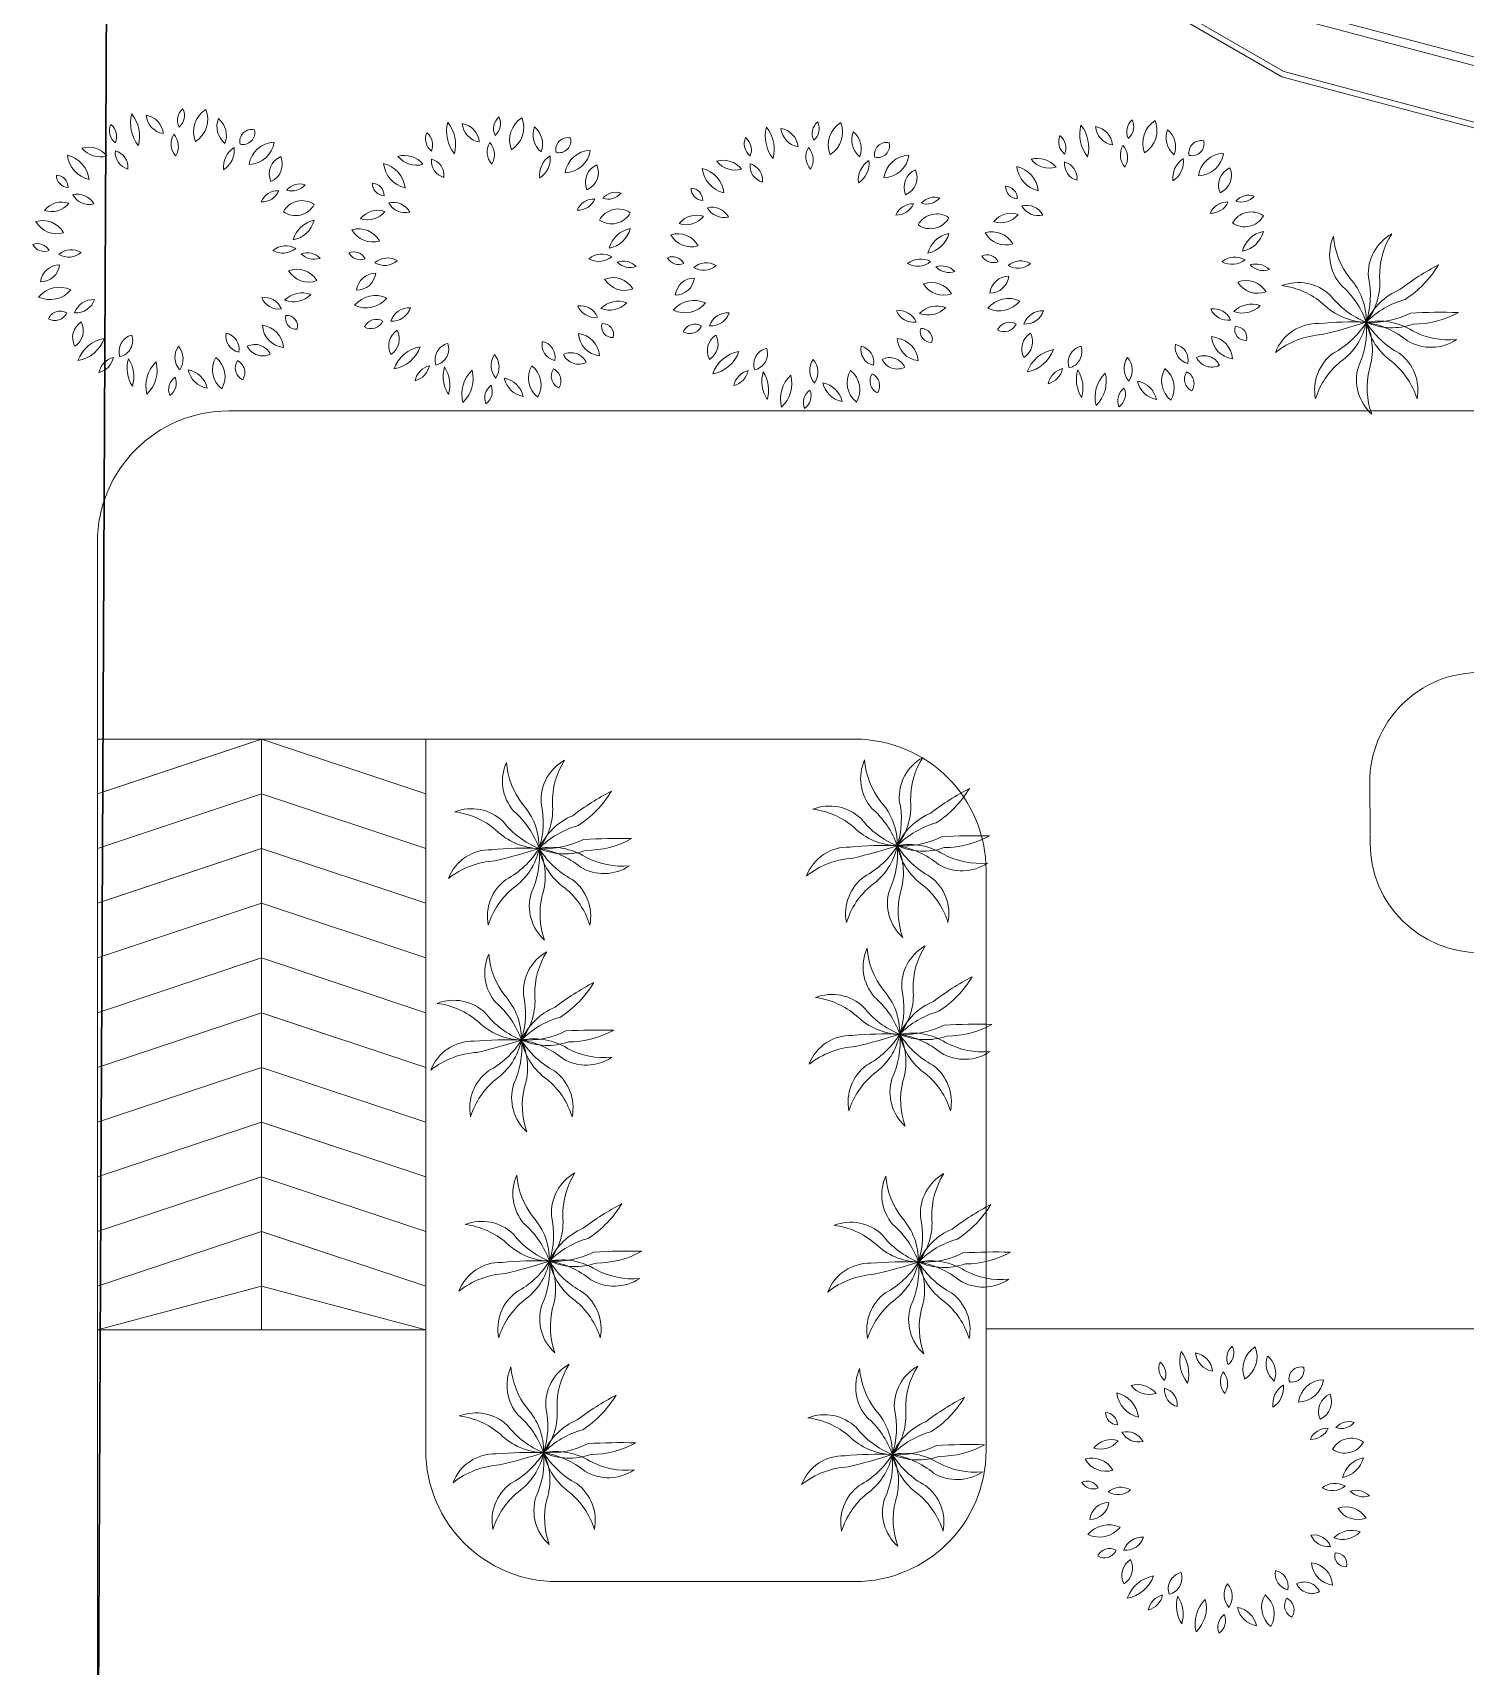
# Model space of a CAD drawing. Header units: millimetres. Extents: x 3079 to 579737, y 1565 to 1161826.
# Drawn here: x 387672 to 413848, y 986760 to 1016624 of the extents above; entities that cross this region are included whole.
import ezdxf

# ---------------------------------------------------------------- set-up
doc = ezdxf.new("R2010")
doc.units = ezdxf.units.MM
for name, color, linetype, lineweight in [('A_ELE1', 250, 'Continuous', 20), ('IG-Area', 250, 'Continuous', 30), ('TWOWHEELER', 250, 'Continuous', 9)]:
    doc.layers.add(name, color=color, linetype=linetype, lineweight=lineweight)
doc.layers.add('TREES', color=72, linetype='Continuous', lineweight=5, transparency=0.05)

msp = doc.modelspace()

# ---------------------------------------------------------------- linework, layer by layer
at = {"layer": 'A_ELE1'}
for p, q in [((414647, 1016008), (410977, 1016983)), ((414609, 1015863), (410919, 1016843)), ((405093, 1009709), (391254, 1009709)), ((388854, 1007309), (388854, 981611)), ((394854, 1003709), (388854, 1003709)), ((391854, 1003709), (388854, 1002709)), ((391854, 1003709), (391854, 992909)), ((391854, 1003709), (394854, 1002709)), ((394854, 1003709), (394854, 990709)), ((394854, 1003709), (402693, 1003709)), ((391854, 1002709), (388854, 1001709)), ((391854, 1002709), (394854, 1001709)), ((391854, 1001709), (388854, 1000709)), ((391854, 1001709), (394854, 1000709)), ((391854, 1000709), (388854, 999709)), ((391854, 1000709), (394854, 999709)), ((391854, 999709), (388854, 998709)), ((391854, 999709), (394854, 998709)), ((391854, 998709), (388854, 997709)), ((391854, 998709), (394854, 997709)), ((391854, 997709), (388854, 996709)), ((391854, 997709), (394854, 996709)), ((391854, 996709), (388854, 995709)), ((391854, 996709), (394854, 995709)), ((391854, 995709), (388854, 994709)), ((391854, 995709), (394854, 994709)), ((391854, 994709), (388854, 993709)), ((391854, 994709), (394854, 993709)), ((391854, 993709), (388854, 992909)), ((391854, 993709), (394854, 992909)), ((394854, 992909), (388854, 992909)), ((402693, 988309), (397254, 988309))]:
    msp.add_line(p, q, dxfattribs=at)
for points in [[(408044, 1018513), (407491, 1017562), (410493, 1015818), (414326, 1014798)], [(408130, 1018463), (407628, 1017598), (410532, 1015911), (414351, 1014895)]]:
    msp.add_lwpolyline(points, dxfattribs=at)
for centre, start, end in [((391254, 1007309), 90, 180), ((402693, 1001309), 0, 90), ((397254, 990709), 180, 270), ((402693, 990709), 270, 0)]:
    msp.add_arc(centre, 2400, start, end, dxfattribs=at)
at = {"layer": 'IG-Area'}
msp.add_line((389068, 1026961), (388854, 981611), dxfattribs=at)
at = {"layer": 'TREES'}
for points in [[(412038, 1011330, 0.132218), (411573, 1012014, -0.290059), (411441, 1012901)], [(412038, 1011330, 0.189994), (411739, 1012135, -0.147093), (411441, 1012901)], [(412038, 1011330, 0.189994), (412282, 1012153, -0.147093), (412504, 1012945)], [(412038, 1011330, 0.132218), (412077, 1012156, -0.290059), (412504, 1012945)], [(412038, 1011330, -0.132218), (412752, 1011749, 0.112756), (413360, 1012380)], [(412038, 1011330, -0.189994), (412653, 1011929, -0.042997), (413360, 1012380)], [(412038, 1011330, -0.132218), (411377, 1011827, 0.290059), (410497, 1012000)], [(412038, 1011330, -0.189994), (411248, 1011666, 0.147093), (410497, 1012000)], [(412038, 1011330, 0.132218), (412849, 1011496, -0.02063), (413724, 1011509)], [(412038, 1011330, 0.189994), (412896, 1011295, 0.126541), (413724, 1011509)], [(412038, 1011330, 0.033158), (411172, 1011307, 0.319903), (410382, 1010780)], [(412038, 1011330, -0.018871), (411233, 1011104, 0.153534), (410382, 1010780)], [(412038, 1011330, -0.132218), (411434, 1010764, 0.290059), (411111, 1009928)], [(412038, 1011330, -0.189994), (411570, 1010610, 0.147093), (411111, 1009928)], [(412038, 1011330, -0.132218), (411895, 1010515, 0.290059), (412138, 1009652)], [(412038, 1011330, -0.189994), (412883, 1011175, 0.147093), (413689, 1011014)], [(412038, 1011330, -0.132218), (412793, 1010990, 0.290059), (413689, 1011014)], [(412038, 1011330, 0.189994), (412507, 1010610, -0.147093), (412966, 1009928)], [(412038, 1011330, 0.132218), (412642, 1010764, -0.290059), (412966, 1009928)], [(412038, 1011330, -0.189994), (412096, 1010473, 0.147093), (412138, 1009652)], [(396925, 1001710, 0.132218), (396459, 1002395, -0.290059), (396327, 1003282)], [(396925, 1001710, 0.189994), (396626, 1002515, -0.147093), (396327, 1003282)], [(396925, 1001710, 0.189994), (397169, 1002534, -0.147093), (397390, 1003326)], [(396925, 1001710, 0.132218), (396963, 1002537, -0.290059), (397390, 1003326)], [(403469, 1001760, 0.132218), (403004, 1002444, -0.290059), (402872, 1003331)], [(403469, 1001760, 0.189994), (403170, 1002565, -0.147093), (402872, 1003331)], [(403469, 1001760, 0.189994), (403713, 1002583, -0.147093), (403934, 1003375)], [(403469, 1001760, 0.132218), (403507, 1002586, -0.290059), (403934, 1003375)], [(396925, 1001710, -0.132218), (397638, 1002129, 0.112756), (398246, 1002760)], [(396925, 1001710, -0.189994), (397539, 1002310, -0.042997), (398246, 1002760)], [(403469, 1001760, -0.132218), (404182, 1002179, 0.112756), (404790, 1002810)], [(403469, 1001760, -0.189994), (404084, 1002359, -0.042997), (404790, 1002810)], [(396925, 1001710, -0.132218), (396263, 1002207, 0.290059), (395383, 1002381)], [(396925, 1001710, -0.189994), (396135, 1002047, 0.147093), (395383, 1002381)], [(403469, 1001760, -0.132218), (402807, 1002257, 0.290059), (401928, 1002430)], [(403469, 1001760, -0.189994), (402679, 1002096, 0.147093), (401928, 1002430)], [(403469, 1001760, 0.132218), (404279, 1001926, -0.02063), (405155, 1001940)], [(403469, 1001760, 0.189994), (404327, 1001726, 0.126541), (405155, 1001940)], [(396925, 1001710, 0.033158), (396058, 1001688, 0.319903), (395268, 1001161)], [(396925, 1001710, -0.018871), (396119, 1001485, 0.153534), (395268, 1001161)], [(396925, 1001710, -0.132218), (396321, 1001145, 0.290059), (395997, 1000309)], [(396925, 1001710, -0.189994), (396457, 1000991, 0.147093), (395997, 1000309)], [(396925, 1001710, -0.132218), (396781, 1000896, 0.290059), (397025, 1000033)], [(396925, 1001710, 0.132218), (397735, 1001876, -0.02063), (398611, 1001890)], [(396925, 1001710, 0.189994), (397783, 1001676, 0.126541), (398611, 1001890)], [(396925, 1001710, -0.189994), (397769, 1001556, 0.147093), (398576, 1001394)], [(396925, 1001710, -0.132218), (397679, 1001371, 0.290059), (398576, 1001394)], [(396925, 1001710, 0.189994), (397393, 1000991, -0.147093), (397852, 1000309)], [(396925, 1001710, 0.132218), (397529, 1001145, -0.290059), (397852, 1000309)], [(396925, 1001710, -0.189994), (396982, 1000854, 0.147093), (397025, 1000033)], [(403469, 1001760, 0.033158), (402603, 1001737, 0.319903), (401812, 1001211)], [(403469, 1001760, -0.018871), (402663, 1001535, 0.153534), (401812, 1001211)], [(403469, 1001760, -0.132218), (402865, 1001195, 0.290059), (402541, 1000358)], [(403469, 1001760, -0.189994), (403001, 1001040, 0.147093), (402541, 1000358)], [(403469, 1001760, -0.132218), (403325, 1000945, 0.290059), (403569, 1000082)], [(403469, 1001760, -0.189994), (404313, 1001605, 0.147093), (405120, 1001444)], [(403469, 1001760, -0.132218), (404223, 1001420, 0.290059), (405120, 1001444)], [(403469, 1001760, 0.189994), (403937, 1001040, -0.147093), (404396, 1000358)], [(403469, 1001760, 0.132218), (404073, 1001195, -0.290059), (404396, 1000358)], [(403469, 1001760, -0.189994), (403527, 1000903, 0.147093), (403569, 1000082)], [(403515, 998315, 0.132218), (403049, 998999, -0.290059), (402917, 999886)], [(403515, 998315, 0.189994), (403216, 999120, -0.147093), (402917, 999886)], [(403515, 998315, 0.189994), (403759, 999138, -0.147093), (403980, 999930)], [(403515, 998315, 0.132218), (403553, 999141, -0.290059), (403980, 999930)], [(396602, 998209, 0.132218), (396136, 998893, -0.290059), (396004, 999780)], [(396602, 998209, 0.189994), (396303, 999014, -0.147093), (396004, 999780)], [(396602, 998209, 0.189994), (396846, 999032, -0.147093), (397067, 999824)], [(396602, 998209, 0.132218), (396640, 999035, -0.290059), (397067, 999824)], [(396602, 998209, -0.132218), (397315, 998628, 0.112756), (397923, 999259)], [(396602, 998209, -0.189994), (397216, 998808, -0.042997), (397923, 999259)], [(403515, 998315, -0.132218), (404228, 998734, 0.112756), (404836, 999365)], [(403515, 998315, -0.189994), (404129, 998914, -0.042997), (404836, 999365)], [(403515, 998315, -0.132218), (402853, 998812, 0.290059), (401973, 998985)], [(403515, 998315, -0.189994), (402725, 998651, 0.147093), (401973, 998985)], [(396602, 998209, -0.132218), (395940, 998706, 0.290059), (395060, 998879)], [(396602, 998209, -0.189994), (395812, 998545, 0.147093), (395060, 998879)], [(396602, 998209, 0.132218), (397412, 998375, -0.02063), (398288, 998388)], [(396602, 998209, 0.189994), (397460, 998175, 0.126541), (398288, 998388)], [(403515, 998315, 0.132218), (404325, 998481, -0.02063), (405200, 998495)], [(403515, 998315, 0.189994), (404372, 998281, 0.126541), (405200, 998495)], [(396602, 998209, 0.033158), (395735, 998186, 0.319903), (394945, 997659)], [(396602, 998209, -0.018871), (395796, 997983, 0.153534), (394945, 997659)], [(396602, 998209, -0.132218), (395998, 997643, 0.290059), (395674, 996807)], [(396602, 998209, -0.189994), (396134, 997489, 0.147093), (395674, 996807)], [(396602, 998209, -0.132218), (396458, 997394, 0.290059), (396701, 996531)], [(396602, 998209, -0.189994), (397446, 998054, 0.147093), (398253, 997893)], [(396602, 998209, -0.132218), (397356, 997869, 0.290059), (398253, 997893)], [(396602, 998209, 0.189994), (397070, 997489, -0.147093), (397529, 996807)], [(396602, 998209, 0.132218), (397206, 997643, -0.290059), (397529, 996807)], [(396602, 998209, -0.189994), (396659, 997352, 0.147093), (396701, 996531)], [(403515, 998315, 0.033158), (402648, 998292, 0.319903), (401858, 997766)], [(403515, 998315, -0.018871), (402709, 998090, 0.153534), (401858, 997766)], [(403515, 998315, -0.132218), (402910, 997750, 0.290059), (402587, 996913)], [(403515, 998315, -0.189994), (403046, 997595, 0.147093), (402587, 996913)], [(403515, 998315, -0.132218), (403371, 997500, 0.290059), (403614, 996637)], [(403515, 998315, -0.189994), (404359, 998160, 0.147093), (405165, 997999)], [(403515, 998315, -0.132218), (404269, 997975, 0.290059), (405165, 997999)], [(403515, 998315, 0.189994), (403983, 997595, -0.147093), (404442, 996913)], [(403515, 998315, 0.132218), (404119, 997750, -0.290059), (404442, 996913)], [(403515, 998315, -0.189994), (403572, 997458, 0.147093), (403614, 996637)], [(397114, 994167, 0.132218), (396649, 994851, -0.290059), (396517, 995738)], [(397114, 994167, 0.189994), (396815, 994972, -0.147093), (396517, 995738)], [(397114, 994167, 0.189994), (397358, 994990, -0.147093), (397580, 995782)], [(397114, 994167, 0.132218), (397153, 994994, -0.290059), (397580, 995782)], [(403856, 994151, 0.132218), (403390, 994835, -0.290059), (403258, 995723)], [(403856, 994151, 0.189994), (403557, 994956, -0.147093), (403258, 995723)], [(403856, 994151, 0.189994), (404100, 994975, -0.147093), (404321, 995767)], [(403856, 994151, 0.132218), (403894, 994978, -0.290059), (404321, 995767)], [(397114, 994167, -0.132218), (397828, 994586, 0.112756), (398436, 995217)], [(397114, 994167, -0.189994), (397729, 994767, -0.042997), (398436, 995217)], [(403856, 994151, -0.132218), (404569, 994570, 0.112756), (405177, 995201)], [(403856, 994151, -0.189994), (404470, 994751, -0.042997), (405177, 995201)], [(397114, 994167, -0.132218), (396453, 994664, 0.290059), (395573, 994838)], [(397114, 994167, -0.189994), (396324, 994504, 0.147093), (395573, 994838)], [(403856, 994151, -0.132218), (403194, 994648, 0.290059), (402314, 994822)], [(403856, 994151, -0.189994), (403066, 994488, 0.147093), (402314, 994822)], [(397114, 994167, 0.033158), (396248, 994144, 0.319903), (395458, 993618)], [(397114, 994167, -0.018871), (396309, 993942, 0.153534), (395458, 993618)], [(397114, 994167, -0.132218), (396510, 993602, 0.290059), (396187, 992765)], [(397114, 994167, -0.189994), (396646, 993448, 0.147093), (396187, 992765)], [(397114, 994167, -0.132218), (396971, 993352, 0.290059), (397214, 992489)], [(397114, 994167, 0.132218), (397925, 994333, -0.02063), (398800, 994347)], [(397114, 994167, 0.189994), (397972, 994133, 0.126541), (398800, 994347)], [(397114, 994167, -0.189994), (397959, 994012, 0.147093), (398765, 993851)], [(397114, 994167, -0.132218), (397869, 993828, 0.290059), (398765, 993851)], [(397114, 994167, 0.189994), (397582, 993448, -0.147093), (398042, 992765)], [(397114, 994167, 0.132218), (397718, 993602, -0.290059), (398042, 992765)], [(397114, 994167, -0.189994), (397172, 993311, 0.147093), (397214, 992489)], [(403856, 994151, 0.132218), (404666, 994317, -0.02063), (405541, 994331)], [(403856, 994151, 0.189994), (404713, 994117, 0.126541), (405541, 994331)], [(403856, 994151, -0.189994), (404700, 993997, 0.147093), (405506, 993835)], [(403856, 994151, 0.033158), (402989, 994128, 0.319903), (402199, 993602)], [(403856, 994151, -0.018871), (403050, 993926, 0.153534), (402199, 993602)], [(403856, 994151, -0.132218), (403251, 993586, 0.290059), (402928, 992750)], [(403856, 994151, -0.189994), (403387, 993432, 0.147093), (402928, 992750)], [(403856, 994151, -0.132218), (403712, 993337, 0.290059), (403955, 992473)], [(403856, 994151, -0.132218), (404610, 993812, 0.290059), (405506, 993835)], [(403856, 994151, 0.189994), (404324, 993432, -0.147093), (404783, 992750)], [(403856, 994151, 0.132218), (404460, 993586, -0.290059), (404783, 992750)], [(403856, 994151, -0.189994), (403913, 993295, 0.147093), (403955, 992473)], [(397008, 990666, 0.132218), (396543, 991350, -0.290059), (396411, 992237)], [(397008, 990666, 0.189994), (396710, 991471, -0.147093), (396411, 992237)], [(397008, 990666, 0.189994), (397253, 991489, -0.147093), (397474, 992281)], [(397008, 990666, 0.132218), (397047, 991492, -0.290059), (397474, 992281)], [(403379, 990632, 0.132218), (402913, 991316, -0.290059), (402781, 992203)], [(403379, 990632, 0.189994), (403080, 991437, -0.147093), (402781, 992203)], [(403379, 990632, 0.189994), (403623, 991455, -0.147093), (403844, 992247)], [(403379, 990632, 0.132218), (403417, 991459, -0.290059), (403844, 992247)], [(397008, 990666, -0.132218), (397722, 991085, 0.112756), (398330, 991716)], [(397008, 990666, -0.189994), (397623, 991265, -0.042997), (398330, 991716)], [(403379, 990632, -0.132218), (404092, 991051, 0.112756), (404700, 991682)], [(403379, 990632, -0.189994), (403993, 991232, -0.042997), (404700, 991682)], [(397008, 990666, -0.132218), (396347, 991163, 0.290059), (395467, 991337)], [(397008, 990666, -0.189994), (396218, 991002, 0.147093), (395467, 991337)], [(403379, 990632, -0.132218), (402717, 991129, 0.290059), (401837, 991303)], [(403379, 990632, -0.189994), (402589, 990969, 0.147093), (401837, 991303)], [(397008, 990666, 0.033158), (396142, 990643, 0.319903), (395352, 990117)], [(397008, 990666, -0.018871), (396203, 990441, 0.153534), (395352, 990117)], [(397008, 990666, -0.132218), (396404, 990101, 0.290059), (396081, 989264)], [(397008, 990666, -0.189994), (396540, 989946, 0.147093), (396081, 989264)], [(397008, 990666, -0.132218), (396865, 989851, 0.290059), (397108, 988988)], [(397008, 990666, 0.132218), (397819, 990832, -0.02063), (398694, 990846)], [(397008, 990666, 0.189994), (397866, 990632, 0.126541), (398694, 990846)], [(397008, 990666, -0.189994), (397853, 990511, 0.147093), (398659, 990350)], [(397008, 990666, -0.132218), (397763, 990326, 0.290059), (398659, 990350)], [(397008, 990666, 0.189994), (397477, 989946, -0.147093), (397936, 989264)], [(397008, 990666, 0.132218), (397612, 990101, -0.290059), (397936, 989264)], [(397008, 990666, -0.189994), (397066, 989809, 0.147093), (397108, 988988)], [(403379, 990632, 0.033158), (402512, 990609, 0.319903), (401722, 990083)], [(403379, 990632, -0.018871), (402573, 990407, 0.153534), (401722, 990083)], [(403379, 990632, -0.132218), (402775, 990067, 0.290059), (402451, 989230)], [(403379, 990632, -0.189994), (402910, 989913, 0.147093), (402451, 989230)], [(403379, 990632, -0.132218), (403235, 989817, 0.290059), (403478, 988954)], [(403379, 990632, 0.132218), (404189, 990798, -0.02063), (405065, 990812)], [(403379, 990632, 0.189994), (404236, 990598, 0.126541), (405065, 990812)], [(403379, 990632, -0.189994), (404223, 990477, 0.147093), (405030, 990316)], [(403379, 990632, -0.132218), (404133, 990292, 0.290059), (405030, 990316)], [(403379, 990632, 0.189994), (403847, 989913, -0.147093), (404306, 989230)], [(403379, 990632, 0.132218), (403983, 990067, -0.290059), (404306, 989230)], [(403379, 990632, -0.189994), (403436, 989776, 0.147093), (403478, 988954)]]:
    msp.add_lwpolyline(points, format="xyb", dxfattribs=at)
for centre, radius, start, end in [((390118, 1014970), 658, 165.2071, 218.3217), ((388966, 1014730), 658, 345.2071, 38.3217), ((389684, 1014743), 376, 5.3196, 80.419), ((390120, 1015149), 376, 185.3196, 260.419), ((390595, 1015020), 278, 129.7475, 206.0709), ((390168, 1015112), 278, 309.7475, 26.0709), ((391094, 1014813), 483, 122.117, 201.7275), ((390389, 1015043), 483, 302.117, 21.7275), ((396370, 1014869), 278, 129.7475, 206.0709), ((395943, 1014960), 278, 309.7475, 26.0709), ((396869, 1014661), 483, 122.117, 201.7275), ((396163, 1014892), 483, 302.117, 21.7275), ((389361, 1014833), 286, 156.7754, 231.288), ((388920, 1014723), 286, 336.7754, 51.288), ((391443, 1014910), 405, 159.117, 230.3606), ((390807, 1014742), 405, 339.117, 50.3606), ((391674, 1014637), 219, 76.5419, 193.4774), ((391512, 1014799), 219, 256.5419, 13.4774), ((395136, 1014682), 286, 156.7754, 231.288), ((394694, 1014571), 286, 336.7754, 51.288), ((395893, 1014818), 658, 165.2071, 218.3217), ((394741, 1014578), 658, 345.2071, 38.3217), ((395458, 1014592), 376, 5.3196, 80.419), ((395895, 1014997), 376, 185.3196, 260.419), ((397218, 1014758), 405, 159.117, 230.3606), ((396582, 1014591), 405, 339.117, 50.3606), ((401716, 1014730), 658, 165.2071, 218.3217), ((400564, 1014490), 658, 345.2071, 38.3217), ((401282, 1014503), 376, 5.3196, 80.419), ((401719, 1014908), 376, 185.3196, 260.419), ((402193, 1014780), 278, 129.7475, 206.0709), ((401766, 1014871), 278, 309.7475, 26.0709), ((402692, 1014572), 483, 122.117, 201.7275), ((401987, 1014803), 483, 302.117, 21.7275), ((403041, 1014669), 405, 159.117, 230.3606), ((402405, 1014502), 405, 339.117, 50.3606), ((407462, 1014765), 658, 165.2071, 218.3217), ((406310, 1014525), 658, 345.2071, 38.3217), ((407027, 1014538), 376, 5.3196, 80.419), ((407464, 1014943), 376, 185.3196, 260.419), ((407939, 1014815), 278, 129.7475, 206.0709), ((407512, 1014906), 278, 309.7475, 26.0709), ((408438, 1014608), 483, 122.117, 201.7275), ((407732, 1014838), 483, 302.117, 21.7275), ((408787, 1014704), 405, 159.117, 230.3606), ((408151, 1014537), 405, 339.117, 50.3606), ((388691, 1014101), 430, 38.6962, 106.2415), ((388907, 1014783), 430, 218.6962, 286.2415), ((390536, 1014592), 335, 148.7877, 221.5977), ((389999, 1014544), 335, 328.7877, 41.5977), ((391584, 1014168), 426, 122.8873, 186.7253), ((390930, 1014476), 426, 302.8873, 6.7253), ((391615, 1014688), 474, 271.6328, 352.0268), ((392098, 1014148), 474, 91.6328, 172.0268), ((396311, 1014441), 335, 148.7877, 221.5977), ((395774, 1014392), 335, 328.7877, 41.5977), ((397448, 1014486), 219, 76.5419, 193.4774), ((397286, 1014647), 219, 256.5419, 13.4774), ((400959, 1014593), 286, 156.7754, 231.288), ((400518, 1014482), 286, 336.7754, 51.288), ((402134, 1014352), 335, 148.7877, 221.5977), ((401597, 1014303), 335, 328.7877, 41.5977), ((403272, 1014397), 219, 76.5419, 193.4774), ((403110, 1014559), 219, 256.5419, 13.4774), ((406705, 1014628), 286, 156.7754, 231.288), ((406263, 1014518), 286, 336.7754, 51.288), ((407880, 1014387), 335, 148.7877, 221.5977), ((407343, 1014338), 335, 328.7877, 41.5977), ((409017, 1014432), 219, 76.5419, 193.4774), ((408855, 1014594), 219, 256.5419, 13.4774), ((388190, 1013879), 516, 6.5487, 76.8911), ((388820, 1014441), 516, 186.5487, 256.8911), ((389493, 1014432), 312, 173.65, 254.6514), ((389100, 1014165), 312, 353.65, 74.6514), ((392342, 1014040), 347, 113.4753, 203.456), ((391886, 1014220), 347, 293.4753, 23.456), ((393965, 1013728), 516, 6.5487, 76.8911), ((394595, 1014290), 516, 186.5487, 256.8911), ((394466, 1013950), 430, 38.6962, 106.2415), ((394681, 1014631), 430, 218.6962, 286.2415), ((395268, 1014280), 312, 173.65, 254.6514), ((394875, 1014013), 312, 353.65, 74.6514), ((397359, 1014017), 426, 122.8873, 186.7253), ((396704, 1014325), 426, 302.8873, 6.7253), ((397390, 1014536), 474, 271.6328, 352.0268), ((397872, 1013997), 474, 91.6328, 172.0268), ((398117, 1013889), 347, 113.4753, 203.456), ((397661, 1014069), 347, 293.4753, 23.456), ((400289, 1013861), 430, 38.6962, 106.2415), ((400505, 1014542), 430, 218.6962, 286.2415), ((401091, 1014191), 312, 173.65, 254.6514), ((400698, 1013924), 312, 353.65, 74.6514), ((403182, 1013928), 426, 122.8873, 186.7253), ((402528, 1014236), 426, 302.8873, 6.7253), ((403213, 1014447), 474, 271.6328, 352.0268), ((403696, 1013908), 474, 91.6328, 172.0268), ((405534, 1013674), 516, 6.5487, 76.8911), ((406164, 1014236), 516, 186.5487, 256.8911), ((406035, 1013896), 430, 38.6962, 106.2415), ((406250, 1014578), 430, 218.6962, 286.2415), ((406837, 1014226), 312, 173.65, 254.6514), ((406443, 1013960), 312, 353.65, 74.6514), ((408928, 1013963), 426, 122.8873, 186.7253), ((408273, 1014271), 426, 302.8873, 6.7253), ((408959, 1014482), 474, 271.6328, 352.0268), ((409441, 1013943), 474, 91.6328, 172.0268), ((388094, 1013797), 225, 359.2557, 87.6287), ((388329, 1014019), 225, 179.2557, 267.6287), ((399788, 1013639), 516, 6.5487, 76.8911), ((400418, 1014201), 516, 186.5487, 256.8911), ((403940, 1013800), 347, 113.4753, 203.456), ((403484, 1013980), 347, 293.4753, 23.456), ((409686, 1013835), 347, 113.4753, 203.456), ((409230, 1014015), 347, 293.4753, 23.456), ((388486, 1013329), 344, 28.8072, 103.9199), ((388704, 1013828), 344, 208.8072, 283.9199), ((392152, 1013402), 333, 87.1724, 157.2365), ((391861, 1013863), 333, 267.1724, 337.2365), ((392551, 1013547), 311, 71.8192, 140.0818), ((392409, 1014042), 311, 251.8192, 320.0818), ((393869, 1013646), 225, 359.2557, 87.6287), ((394103, 1013868), 225, 179.2557, 267.6287), ((397636, 1013712), 333, 267.1724, 337.2365), ((397926, 1013250), 333, 87.1724, 157.2365), ((398325, 1013395), 311, 71.8192, 140.0818), ((398184, 1013891), 311, 251.8192, 320.0818), ((399927, 1013779), 225, 179.2557, 267.6287), ((399692, 1013557), 225, 359.2557, 87.6287), ((404149, 1013306), 311, 71.8192, 140.0818), ((404007, 1013802), 311, 251.8192, 320.0818), ((405438, 1013592), 225, 359.2557, 87.6287), ((405672, 1013814), 225, 179.2557, 267.6287), ((409894, 1013342), 311, 71.8192, 140.0818), ((409753, 1013837), 311, 251.8192, 320.0818), ((388203, 1013126), 402, 71.3712, 141.7535), ((388016, 1013755), 402, 251.3712, 321.7535), ((392593, 1013165), 388, 54.9745, 151.3792), ((392475, 1013668), 388, 234.9745, 331.3792), ((393978, 1012975), 402, 71.3712, 141.7535), ((393791, 1013604), 402, 251.3712, 321.7535), ((394261, 1013178), 344, 28.8072, 103.9199), ((394479, 1013677), 344, 208.8072, 283.9199), ((398368, 1013013), 388, 54.9745, 151.3792), ((398250, 1013517), 388, 234.9745, 331.3792), ((399801, 1012886), 402, 71.3712, 141.7535), ((400084, 1013089), 344, 28.8072, 103.9199), ((400302, 1013588), 344, 208.8072, 283.9199), ((403750, 1013161), 333, 87.1724, 157.2365), ((403459, 1013623), 333, 267.1724, 337.2365), ((404191, 1012924), 388, 54.9745, 151.3792), ((405547, 1012921), 402, 71.3712, 141.7535), ((405360, 1013550), 402, 251.3712, 321.7535), ((405829, 1013124), 344, 28.8072, 103.9199), ((406048, 1013623), 344, 208.8072, 283.9199), ((409495, 1013196), 333, 87.1724, 157.2365), ((409205, 1013658), 333, 267.1724, 337.2365), ((409936, 1012959), 388, 54.9745, 151.3792), ((409819, 1013463), 388, 234.9745, 331.3792), ((387857, 1012755), 434, 29.1952, 106.7189), ((388111, 1013382), 434, 209.1952, 286.7189), ((392339, 1013318), 492, 280.8762, 345.4479), ((392909, 1012711), 492, 100.8762, 165.4479), ((393631, 1012604), 434, 29.1952, 106.7189), ((393885, 1013231), 434, 209.1952, 286.7189), ((398114, 1013167), 492, 280.8762, 345.4479), ((398683, 1012560), 492, 100.8762, 165.4479), ((399614, 1013515), 402, 251.3712, 321.7535), ((404073, 1013428), 388, 234.9745, 331.3792), ((405200, 1012550), 434, 29.1952, 106.7189), ((409683, 1013113), 492, 280.8762, 345.4479), ((410252, 1012506), 492, 100.8762, 165.4479), ((387762, 1012530), 238, 28.1981, 112.1918), ((387882, 1012863), 238, 208.1981, 292.1918), ((392296, 1012354), 373, 60.5095, 129.292), ((392244, 1012967), 373, 240.5095, 309.292), ((399455, 1012515), 434, 29.1952, 106.7189), ((399709, 1013142), 434, 209.1952, 286.7189), ((403937, 1013078), 492, 280.8762, 345.4479), ((404507, 1012471), 492, 100.8762, 165.4479), ((405454, 1013177), 434, 209.1952, 286.7189), ((388380, 1012310), 347, 58.8748, 131.2135), ((388331, 1012868), 347, 238.8748, 311.2135), ((392683, 1012265), 336, 44.2577, 108.5927), ((392816, 1012817), 336, 224.2577, 288.5927), ((393536, 1012379), 238, 28.1981, 112.1918), ((393656, 1012712), 238, 208.1981, 292.1918), ((394155, 1012159), 347, 58.8748, 131.2135), ((394105, 1012716), 347, 238.8748, 311.2135), ((398071, 1012203), 373, 60.5095, 129.292), ((398018, 1012816), 373, 240.5095, 309.292), ((398458, 1012113), 336, 44.2577, 108.5927), ((398591, 1012666), 336, 224.2577, 288.5927), ((399360, 1012290), 238, 28.1981, 112.1918), ((399480, 1012623), 238, 208.1981, 292.1918), ((399978, 1012070), 347, 58.8748, 131.2135), ((403894, 1012114), 373, 60.5095, 129.292), ((403842, 1012727), 373, 240.5095, 309.292), ((405105, 1012325), 238, 28.1981, 112.1918), ((405225, 1012658), 238, 208.1981, 292.1918), ((405723, 1012105), 347, 58.8748, 131.2135), ((405674, 1012663), 347, 238.8748, 311.2135), ((409640, 1012149), 373, 60.5095, 129.292), ((409587, 1012762), 373, 240.5095, 309.292), ((410027, 1012059), 336, 44.2577, 108.5927), ((388165, 1012028), 352, 90.2529, 173.5221), ((387814, 1012419), 352, 270.2529, 353.5221), ((392498, 1011872), 426, 30.9482, 110.5784), ((392714, 1012490), 426, 210.9482, 290.5784), ((393940, 1011876), 352, 90.2529, 173.5221), ((393589, 1012267), 352, 270.2529, 353.5221), ((398273, 1011720), 426, 30.9482, 110.5784), ((398488, 1012339), 426, 210.9482, 290.5784), ((399763, 1011787), 352, 90.2529, 173.5221), ((399412, 1012178), 352, 270.2529, 353.5221), ((399929, 1012627), 347, 238.8748, 311.2135), ((404281, 1012024), 336, 44.2577, 108.5927), ((404415, 1012577), 336, 224.2577, 288.5927), ((405509, 1011822), 352, 90.2529, 173.5221), ((405158, 1012213), 352, 270.2529, 353.5221), ((409842, 1011667), 426, 30.9482, 110.5784), ((410160, 1012612), 336, 224.2577, 288.5927), ((388158, 1011480), 490, 64.7353, 140.5781), ((387989, 1012234), 490, 244.7353, 320.5781), ((392599, 1011416), 452, 69.7201, 135.6489), ((392433, 1012155), 452, 249.7201, 315.6489), ((393933, 1011329), 490, 64.7353, 140.5781), ((404096, 1011632), 426, 30.9482, 110.5784), ((404312, 1012250), 426, 210.9482, 290.5784), ((410057, 1012285), 426, 210.9482, 290.5784), ((388176, 1011297), 238, 59.9815, 155.6676), ((388079, 1011601), 238, 239.9815, 335.6676), ((388774, 1011390), 354, 86.0282, 161.3698), ((388464, 1011856), 354, 266.0282, 341.3698), ((391905, 1011446), 337, 22.5723, 98.3335), ((392167, 1011909), 337, 202.5723, 278.3335), ((393763, 1012083), 490, 244.7353, 320.5781), ((394549, 1011239), 354, 86.0282, 161.3698), ((394238, 1011705), 354, 266.0282, 341.3698), ((397680, 1011295), 337, 22.5723, 98.3335), ((397942, 1011757), 337, 202.5723, 278.3335), ((398374, 1011264), 452, 69.7201, 135.6489), ((398207, 1012004), 452, 249.7201, 315.6489), ((399756, 1011240), 490, 64.7353, 140.5781), ((399587, 1011994), 490, 244.7353, 320.5781), ((400372, 1011150), 354, 86.0282, 161.3698), ((400062, 1011616), 354, 266.0282, 341.3698), ((403503, 1011206), 337, 22.5723, 98.3335), ((403765, 1011668), 337, 202.5723, 278.3335), ((404197, 1011175), 452, 69.7201, 135.6489), ((404031, 1011915), 452, 249.7201, 315.6489), ((405502, 1011275), 490, 64.7353, 140.5781), ((405332, 1012029), 490, 244.7353, 320.5781), ((406118, 1011185), 354, 86.0282, 161.3698), ((405807, 1011651), 354, 266.0282, 341.3698), ((409249, 1011241), 337, 22.5723, 98.3335), ((409511, 1011703), 337, 202.5723, 278.3335), ((409943, 1011210), 452, 69.7201, 135.6489), ((409776, 1011950), 452, 249.7201, 315.6489), ((388743, 1011048), 342, 122.5817, 207.18), ((388255, 1011180), 342, 302.5817, 27.18), ((392304, 1011301), 436, 183.3189, 263.1904), ((391817, 1010842), 436, 3.3189, 83.1904), ((392489, 1011400), 197, 163.4933, 274.4697), ((392315, 1011259), 197, 343.4933, 94.4697), ((393951, 1011146), 238, 59.9815, 155.6676), ((393853, 1011450), 238, 239.9815, 335.6676), ((398263, 1011248), 197, 163.4933, 274.4697), ((398090, 1011108), 197, 343.4933, 94.4697), ((399774, 1011057), 238, 59.9815, 155.6676), ((399677, 1011361), 238, 239.9815, 335.6676), ((404087, 1011159), 197, 163.4933, 274.4697), ((403913, 1011019), 197, 343.4933, 94.4697), ((405520, 1011092), 238, 59.9815, 155.6676), ((405422, 1011396), 238, 239.9815, 335.6676), ((409832, 1011194), 197, 163.4933, 274.4697), ((409659, 1011054), 197, 343.4933, 94.4697), ((389091, 1010418), 628, 100.3005, 160.4476), ((388387, 1011246), 628, 280.3005, 340.4476), ((389556, 1010799), 306, 103.8914, 198.9039), ((389193, 1010997), 306, 283.8914, 18.9039), ((390625, 1010691), 354, 145.5248, 220.8327), ((390066, 1010660), 354, 325.5248, 40.8327), ((391500, 1011074), 297, 168.8066, 257.6391), ((391145, 1010841), 297, 348.8066, 77.6391), ((391732, 1010614), 310, 25.4537, 116.6852), ((391873, 1011025), 310, 205.4537, 296.6852), ((394518, 1010896), 342, 122.5817, 207.18), ((394030, 1011028), 342, 302.5817, 27.18), ((395330, 1010647), 306, 103.8914, 198.9039), ((394968, 1010845), 306, 283.8914, 18.9039), ((397275, 1010922), 297, 168.8066, 257.6391), ((396920, 1010690), 297, 348.8066, 77.6391), ((398078, 1011149), 436, 183.3189, 263.1904), ((397591, 1010691), 436, 3.3189, 83.1904), ((400341, 1010807), 342, 122.5817, 207.18), ((399853, 1010939), 342, 302.5817, 27.18), ((403098, 1010834), 297, 168.8066, 257.6391), ((402743, 1010601), 297, 348.8066, 77.6391), ((403902, 1011061), 436, 183.3189, 263.1904), ((403415, 1010602), 436, 3.3189, 83.1904), ((406087, 1010842), 342, 122.5817, 207.18), ((405599, 1010974), 342, 302.5817, 27.18), ((406899, 1010594), 306, 103.8914, 198.9039), ((406537, 1010791), 306, 283.8914, 18.9039), ((408844, 1010869), 297, 168.8066, 257.6391), ((408489, 1010636), 297, 348.8066, 77.6391), ((409647, 1011096), 436, 183.3189, 263.1904), ((409160, 1010637), 436, 3.3189, 83.1904), ((389234, 1010340), 358, 104.1004, 168.465), ((388796, 1010759), 358, 284.1004, 348.465), ((390007, 1010490), 610, 163.4642, 212.7906), ((388910, 1010334), 610, 343.4642, 32.7906), ((390346, 1010166), 607, 133.8117, 194.3077), ((389338, 1010454), 607, 313.8117, 14.3077), ((391401, 1010462), 445, 149.4737, 231.7586), ((390742, 1010338), 445, 329.4737, 51.7586), ((391614, 1010496), 241, 146.8151, 244.0193), ((391307, 1010412), 241, 326.8151, 64.0193), ((394866, 1010266), 628, 100.3005, 160.4476), ((394161, 1011094), 628, 280.3005, 340.4476), ((396400, 1010540), 354, 145.5248, 220.8327), ((395840, 1010509), 354, 325.5248, 40.8327), ((397507, 1010463), 310, 25.4537, 116.6852), ((397648, 1010874), 310, 205.4537, 296.6852), ((400689, 1010177), 628, 100.3005, 160.4476), ((399985, 1011006), 628, 280.3005, 340.4476), ((401154, 1010559), 306, 103.8914, 198.9039), ((400791, 1010756), 306, 283.8914, 18.9039), ((402224, 1010451), 354, 145.5248, 220.8327), ((401664, 1010420), 354, 325.5248, 40.8327), ((403330, 1010374), 310, 25.4537, 116.6852), ((403471, 1010785), 310, 205.4537, 296.6852), ((406435, 1010212), 628, 100.3005, 160.4476), ((405730, 1011041), 628, 280.3005, 340.4476), ((407969, 1010486), 354, 145.5248, 220.8327), ((407409, 1010455), 354, 325.5248, 40.8327), ((409076, 1010409), 310, 25.4537, 116.6852), ((409217, 1010820), 310, 205.4537, 296.6852), ((390436, 1010100), 280, 125.4093, 202.7101), ((390016, 1010220), 280, 305.4093, 22.7101), ((390939, 1010553), 436, 192.306, 259.6849), ((390436, 1010031), 436, 12.306, 79.6849), ((395009, 1010189), 358, 104.1004, 168.465), ((394570, 1010608), 358, 284.1004, 348.465), ((395782, 1010339), 610, 163.4642, 212.7906), ((394684, 1010182), 610, 343.4642, 32.7906), ((396121, 1010015), 607, 133.8117, 194.3077), ((395113, 1010302), 607, 313.8117, 14.3077), ((396714, 1010401), 436, 192.306, 259.6849), ((396210, 1009880), 436, 12.306, 79.6849), ((397175, 1010310), 445, 149.4737, 231.7586), ((396516, 1010187), 445, 329.4737, 51.7586), ((397389, 1010345), 241, 146.8151, 244.0193), ((397082, 1010260), 241, 326.8151, 64.0193), ((400832, 1010100), 358, 104.1004, 168.465), ((400394, 1010519), 358, 284.1004, 348.465), ((401605, 1010250), 610, 163.4642, 212.7906), ((400508, 1010093), 610, 343.4642, 32.7906), ((401944, 1009926), 607, 133.8117, 194.3077), ((400936, 1010214), 607, 313.8117, 14.3077), ((402999, 1010221), 445, 149.4737, 231.7586), ((402340, 1010098), 445, 329.4737, 51.7586), ((403212, 1010256), 241, 146.8151, 244.0193), ((402906, 1010171), 241, 326.8151, 64.0193), ((406578, 1010135), 358, 104.1004, 168.465), ((406139, 1010554), 358, 284.1004, 348.465), ((407351, 1010285), 610, 163.4642, 212.7906), ((406253, 1010128), 610, 343.4642, 32.7906), ((407690, 1009961), 607, 133.8117, 194.3077), ((406682, 1010249), 607, 313.8117, 14.3077), ((408744, 1010256), 445, 149.4737, 231.7586), ((408085, 1010133), 445, 329.4737, 51.7586), ((408958, 1010291), 241, 146.8151, 244.0193), ((408651, 1010206), 241, 326.8151, 64.0193), ((396210, 1009949), 280, 125.4093, 202.7101), ((395790, 1010069), 280, 305.4093, 22.7101), ((402034, 1009860), 280, 125.4093, 202.7101), ((401614, 1009980), 280, 305.4093, 22.7101), ((402537, 1010313), 436, 192.306, 259.6849), ((402034, 1009791), 436, 12.306, 79.6849), ((407779, 1009895), 280, 125.4093, 202.7101), ((407359, 1010015), 280, 305.4093, 22.7101), ((408283, 1010348), 436, 192.306, 259.6849), ((407779, 1009826), 436, 12.306, 79.6849), ((409290, 992347), 658, 165.2071, 218.3217), ((408138, 992107), 658, 345.2071, 38.3217), ((408855, 992120), 376, 5.3196, 80.419), ((409292, 992526), 376, 185.3196, 260.419), ((409767, 992397), 278, 129.7475, 206.0709), ((409340, 992489), 278, 309.7475, 26.0709), ((410266, 992190), 483, 122.117, 201.7275), ((409560, 992420), 483, 302.117, 21.7275), ((410615, 992287), 405, 159.117, 230.3606), ((409979, 992120), 405, 339.117, 50.3606), ((408533, 992210), 286, 156.7754, 231.288), ((408092, 992100), 286, 336.7754, 51.288), ((409708, 991970), 335, 148.7877, 221.5977), ((409171, 991921), 335, 328.7877, 41.5977), ((410845, 992014), 219, 76.5419, 193.4774), ((410683, 992176), 219, 256.5419, 13.4774), ((407863, 991479), 430, 38.6962, 106.2415), ((408078, 992160), 430, 218.6962, 286.2415), ((408665, 991809), 312, 173.65, 254.6514), ((408272, 991542), 312, 353.65, 74.6514), ((410756, 991545), 426, 122.8873, 186.7253), ((410101, 991853), 426, 302.8873, 6.7253), ((410787, 992065), 474, 271.6328, 352.0268), ((411270, 991526), 474, 91.6328, 172.0268), ((407362, 991257), 516, 6.5487, 76.8911), ((407992, 991818), 516, 186.5487, 256.8911), ((411514, 991418), 347, 113.4753, 203.456), ((411058, 991598), 347, 293.4753, 23.456), ((407266, 991175), 225, 359.2557, 87.6287), ((407500, 991397), 225, 179.2557, 267.6287), ((411722, 990924), 311, 71.8192, 140.0818), ((411581, 991419), 311, 251.8192, 320.0818), ((407375, 990503), 402, 71.3712, 141.7535), ((407188, 991132), 402, 251.3712, 321.7535), ((407658, 990706), 344, 28.8072, 103.9199), ((407876, 991205), 344, 208.8072, 283.9199), ((411033, 991241), 333, 267.1724, 337.2365), ((411324, 990779), 333, 87.1724, 157.2365), ((411765, 990542), 388, 54.9745, 151.3792), ((411647, 991046), 388, 234.9745, 331.3792), ((407028, 990132), 434, 29.1952, 106.7189), ((407282, 990760), 434, 209.1952, 286.7189), ((411511, 990696), 492, 280.8762, 345.4479), ((412080, 990088), 492, 100.8762, 165.4479), ((406933, 989908), 238, 28.1981, 112.1918), ((407053, 990241), 238, 208.1981, 292.1918), ((407552, 989687), 347, 58.8748, 131.2135), ((407502, 990245), 347, 238.8748, 311.2135), ((411468, 989732), 373, 60.5095, 129.292), ((411416, 990345), 373, 240.5095, 309.292), ((407337, 989405), 352, 90.2529, 173.5221), ((406986, 989796), 352, 270.2529, 353.5221), ((411855, 989642), 336, 44.2577, 108.5927), ((411988, 990195), 336, 224.2577, 288.5927), ((411670, 989249), 426, 30.9482, 110.5784), ((411886, 989868), 426, 210.9482, 290.5784), ((407330, 988858), 490, 64.7353, 140.5781), ((407161, 989612), 490, 244.7353, 320.5781), ((407946, 988768), 354, 86.0282, 161.3698), ((407635, 989234), 354, 266.0282, 341.3698), ((411077, 988824), 337, 22.5723, 98.3335), ((411339, 989286), 337, 202.5723, 278.3335), ((411771, 988793), 452, 69.7201, 135.6489), ((411604, 989532), 452, 249.7201, 315.6489), ((407348, 988675), 238, 59.9815, 155.6676), ((407250, 988979), 238, 239.9815, 335.6676), ((411660, 988777), 197, 163.4933, 274.4697), ((411487, 988637), 197, 343.4933, 94.4697), ((407915, 988425), 342, 122.5817, 207.18), ((407427, 988557), 342, 302.5817, 27.18), ((410672, 988451), 297, 168.8066, 257.6391), ((410317, 988219), 297, 348.8066, 77.6391), ((411476, 988678), 436, 183.3189, 263.1904), ((410988, 988220), 436, 3.3189, 83.1904), ((408263, 987795), 628, 100.3005, 160.4476), ((407559, 988623), 628, 280.3005, 340.4476), ((408727, 988176), 306, 103.8914, 198.9039), ((408365, 988374), 306, 283.8914, 18.9039), ((409797, 988069), 354, 145.5248, 220.8327), ((409238, 988038), 354, 325.5248, 40.8327), ((410904, 987992), 310, 25.4537, 116.6852), ((411045, 988402), 310, 205.4537, 296.6852), ((408406, 987718), 358, 104.1004, 168.465), ((407967, 988137), 358, 284.1004, 348.465), ((409179, 987868), 610, 163.4642, 212.7906), ((408082, 987711), 610, 343.4642, 32.7906), ((409518, 987543), 607, 133.8117, 194.3077), ((408510, 987831), 607, 313.8117, 14.3077), ((410572, 987839), 445, 149.4737, 231.7586), ((409913, 987716), 445, 329.4737, 51.7586), ((410786, 987874), 241, 146.8151, 244.0193), ((410479, 987789), 241, 326.8151, 64.0193), ((409607, 987477), 280, 125.4093, 202.7101), ((409188, 987597), 280, 305.4093, 22.7101), ((410111, 987930), 436, 192.306, 259.6849), ((409607, 987409), 436, 12.306, 79.6849)]:
    msp.add_arc(centre, radius, start, end, dxfattribs=at)
at = {"layer": 'TWOWHEELER'}
for p, q in [((431274, 1009709), (405093, 1009709)), ((412103, 1002916), (412108, 1001974)), ((412108, 1001962), (412109, 1001798)), ((405093, 990709), (405093, 1001309)), ((436540, 992927), (405093, 992927))]:
    msp.add_line(p, q, dxfattribs=at)
for centre, start, end in [((414103, 1002927), 90, 180.3031), ((414109, 1001808), 180.3031, 270.3031)]:
    msp.add_arc(centre, 2000, start, end, dxfattribs=at)

doc.saveas('drawing.dxf')
